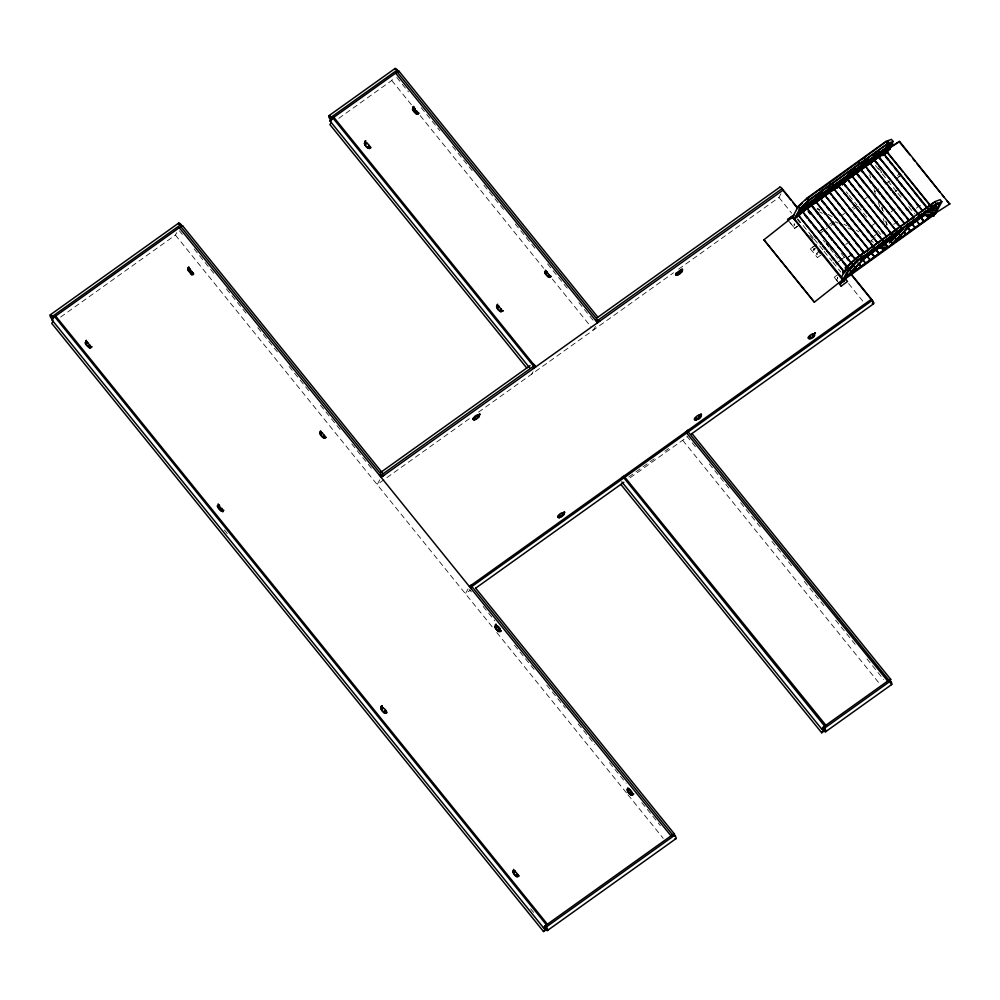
<?xml version="1.0" encoding="UTF-8"?>
<svg xmlns="http://www.w3.org/2000/svg" width="1000" height="1000" viewBox="0 0 1000 1000"><rect width="100%" height="100%" fill="white"/><g stroke="black" fill="none" stroke-linecap="round" stroke-linejoin="round"><path stroke-width="0.75" stroke-dasharray="5 3.75" d="M788.413 220.725L794.6 228.363L797.15 226.45M812.087 236.513L813.375 238.1M816.513 244.338L810.238 248.925L816.438 244.475M815.3 248.637L813.7 250.55L813.188 249.925L814.725 247.662M816.9 253.175L816.975 254.613L816.9 253.175L818.487 252.037M810.312 248.787L817.375 257.525M837.725 281.7L834.262 277.2L837.788 281.562M60.613 317.087L175.413 235.062L176.737 232.662M338.775 118.325L391.763 80.463L393.088 78.062M379.812 479.762L377.163 484.562L470.9 417.575M531.7 374.125L533.025 371.725M595.5 326.362L593.513 329.963L590.575 326.325M468.075 588.913L465.425 593.713L470.487 590.087M678.612 269.15L778.962 197.45L780.95 193.85M794.6 228.363L799.55 224.812M819.638 231.1L823.413 228.388M819.425 231.5L828.225 225.188M829.488 224.275L834.513 220.675M842.062 215.25L844.575 213.45M852.125 208.025L857.15 204.425M864.7 199L867.212 197.2M874.762 191.775L879.788 188.175M887.337 182.75L889.85 180.95M897.4 175.525L899.912 173.725M820.913 232.675L824.688 229.975M825.95 229.062L829.725 226.363M830.975 225.463L836.012 221.85M853.612 209.213L858.65 205.6M897.638 177.613L901.4 174.9M898.675 177.113L901.188 175.3M815.2 247.987L813.625 249.125L814.125 249.75M895.05 191.625L898.825 188.912M817.3 257.663L822.262 254.1M845.763 244.412L853.3 238.988M872.175 225.45L875.938 222.738M891.038 211.912L898.575 206.488M842.138 258.913L844.65 257.113M873.575 236.35L877.35 233.637M838.15 262.025L841.912 259.325M848.438 256.887L852.212 254.175M871.075 240.637L876.112 237.025M893.713 224.387L898.75 220.775M916.35 208.137L921.388 204.525M848.225 257.288L852 254.587M834.188 277.325L839.225 273.637M478.5 412.15L673.538 272.775M628.787 476.975L656.55 457.15M664.85 451.213L668.65 448.488M630.15 477.762L687.188 437M817.362 208.3L820.062 209.825M828.125 214.387L832.163 216.675M856.388 230.375L859.075 231.887M817.013 208.975L819.7 210.5M843.913 224.2L846.612 225.712M819.625 211.863L822.312 213.388M847.875 227.85L850.562 229.363M870.75 240.775L873.438 242.3M835.413 221.675L838.1 223.188M878.75 168.45L881.688 172.087M875.45 165.487L881.325 172.763M882.3 173.962L897 192.138M897.975 193.35L901.888 198.2M908.75 206.675L914.625 213.938M846.2 191.812L848.15 194.237M849.137 195.45L856.975 205.138M857.95 206.35L866.762 217.25M877.537 230.575L882.438 236.637M841.125 253.3L845.037 258.15M826.275 243.263L829.212 246.9M823.138 239.975L825.1 242.4M826.087 243.612L829.025 247.25M830.013 248.463L833.925 253.312M834.912 254.525L837.85 258.163M797.7 218.713L823.175 250.212M824.15 251.425L831.988 261.112M832.962 262.325L840.8 272.013M797.337 219.412L799.987 222.688M809.862 235.538L813.775 240.387M778.962 197.45L791.712 213.212M848.587 283.562L863.3 301.75M790.25 222.775L794.663 228.238M396.75 77.4L408.5 91.925M421.238 107.675L439.85 130.688M452.575 146.438L472.163 170.65M483.913 185.188L503.5 209.412M515.25 223.95L534.837 248.175M547.575 263.913L567.163 288.137M578.913 302.675L593.6 320.838M686.762 436.05L697.537 449.375M709.287 463.913L728.875 488.125M740.625 502.663L760.212 526.888M771.963 541.425L791.55 565.65M804.287 581.388L823.875 605.612M835.625 620.15L855.212 644.375M866.963 658.9L883.612 679.488M391.763 80.463L411.35 104.688M420.163 115.588L543.562 268.188M552.375 279.088L589.6 325.112M682.75 440.325L879.6 683.763M179.425 230.787L182.362 234.412M194.112 248.95L214.675 274.387M226.425 288.925L246.012 313.137M257.762 327.675L277.35 351.9M289.113 366.438L309.675 391.863M320.45 405.188L341.012 430.625M351.788 443.95L372.35 469.387M469.425 589.438L471.388 591.862M483.137 606.4L494.888 620.925M514.475 645.15L534.062 669.375M546.8 685.125L565.4 708.125M578.138 723.875L594.788 744.463M609.475 762.638L626.125 783.225M641.8 802.6L660.4 825.612M175.413 235.062L492.837 627.625M496.763 632.475L627.013 793.55M627.987 794.762L663.25 838.363M224.363 530.013L227.312 533.65M530.6 908.737L533.55 912.387M881.95 207.013L883.275 211.462M886.338 221.838L887.225 224.8M881.6 207.688L882.475 210.65M885.55 221.025L886.862 225.475M878.413 202.338L879.725 206.775M883.238 218.625L884.112 221.588M869.725 174.862L870.6 177.825M874.112 189.675L875.425 194.112M794.2 223.888L794.262 225.312L794.2 223.888M837.575 277.525L837.65 278.962L837.575 277.525"/><path stroke-width="1.5" d="M496.25 625.475C492.987 626.337 498.312 632.875 500.513 631.575C500.25 623.337 489.05 623.938 498.775 631.512M630.862 794.35C630.8 796.3 633.962 794.762 632.425 793.425C632.85 796.612 627.5 792.5 627.6 790.325L627.15 789.062L628.587 788.888M676.025 273.375C673.925 275.738 679.362 275.738 675.837 274.113C674.562 274.925 679.237 276.512 681.85 271.363M872.825 302.575L872.588 301.475M502.025 310.675C498.162 313.825 504.5 308.738 501.25 311.65C499.25 311.388 494.3 305.575 498.137 305.625C495.238 304.325 496.538 309.425 500.3 311.55M365.438 142.162C362.175 142.95 367.175 148.737 369.525 148.588C371.287 146.237 367.575 143.45 365.238 142.037M418.075 113.162L416.287 113.863L418.025 113.938L417.788 112.287L417.837 113.425M386.362 712.412C384.7 715.325 378.875 708.388 381.775 707.075M559.562 517.4C555.913 518.162 559.425 515.837 557.712 516.475C558.975 519.45 564.812 515.363 563.7 513.237C561.65 511.238 555.05 517.275 559.237 517.7M675.713 273.762L676.162 274.625L675.662 273.775M700.75 416.262C693.462 423.738 693.175 415.925 695.975 419.988M808.538 337.05C808.325 337.762 809.625 340.45 814.362 335.288C815 331.512 807.575 335.913 808.238 338.275C810.062 340.65 816.888 335.55 813.975 333.825M563.862 514.163L563.837 513.45M935.387 213.863L840.413 282.387L840.925 283.012L843.875 280.6M883.425 153.613L933.112 215.787L933.85 215.188L932.738 216.1L935.138 213.55M841.287 277.462L847.188 266.438L855.95 258.25L934.725 201.7L940.188 199.675L941.862 201.762L935.275 214.075C927.7 217.45 935.238 216.275 933.425 214.3M543.513 927.788L51.75 319.637L54.088 317.2L54.713 316.737L546.462 924.887L543.513 927.788L544.25 927.638M383.638 475.438L382.562 476.125L180.812 226.637L182.537 225.712L182.338 226.325M529.712 367.938L329.925 120.862L332.262 118.438L332.875 117.975L534.625 367.475L533.387 368.438M365.65 140.9L364.862 141.488L365.637 140.85M370.163 148.038L370.938 147.4L370.175 148.05M600 320.838L598.913 321.538L397.163 72.038L398.888 71.112L398.325 72.138M496.938 304.837L497.738 304.212M475.575 588.088L674.388 833.95L673.725 834.887M823.5 728.175L821.675 729.013L824.638 726.125L622.888 476.625L621.65 477.587M691.938 433.488L890.738 679.35L889.587 680.775M932.038 215.775L933.55 214.988L934.087 215.65L932.688 215.963M795.763 218.137L801.525 207.387L809.163 200.238L886.65 144.613L891.413 142.85L885.662 153.613L887.212 152.5L893.112 141.463L891.425 139.388L885.975 141.4L807.2 197.95L798.438 206.137L791.85 218.45L793.913 216.962M794.212 219.25L800.113 208.212L808.875 200.025L887.65 143.475L893.112 141.463M810.362 204.375L855.15 259.225M810.512 204.262L815.025 200.812L859.65 255.987M814.85 201.15L819.525 197.587L864.137 252.763M819.35 197.925L824.025 194.363L868.637 249.537M824 194.587L828.512 191.137L878.95 253.512L874.438 256.962L872.487 254.562M828.487 191.363L833.012 187.913L877.625 243.088M833.162 187.8L811.388 203.637M886.612 236.637L842 181.45L837.325 185.025L842.325 190.9M842 181.45L845.7 186.588M842.15 181.35L845.85 186.475M855.3 172.113L902.038 229.35M855.462 172L859.975 168.55L904.6 223.725M859.975 168.55L862.712 172.488M909.062 220.725L864.475 165.325L859.95 168.775L862.862 172.375M864.287 165.662L868.962 162.1L913.587 217.275M868.787 162.438L873.462 158.875L923.875 221.475M873.438 159.1L877.962 155.65L922.575 210.825M877.775 155.975L922.725 210.712M883.975 151.525L888.587 142.925M884.95 151.488L885.525 150.412L882.425 152.637L885.7 150.087M886.838 147.963L888.812 144.288M890.037 149.3L889.362 148.463L796.375 215.212L797.05 216.05L890.325 148.75L889.663 147.925L796.663 214.675L797.337 215.5L890.325 148.75M812.638 200.725L798.812 210.65L799.488 211.475L892.775 144.175L892.1 143.35L799.112 210.1L799.788 210.938L892.775 144.175M843.45 273.438L843.062 272.062L846.838 269.35M845.888 268.863L845.512 267.488L851.787 262.975M842.288 280.825L848.875 268.512L857.625 260.325L855.95 258.25M842.8 281.1L843.512 280.763M844.525 278.438L850.275 267.675L857.913 260.538L935.413 204.913L940.163 203.15L934.412 213.9L932.738 211.825L937.337 203.212L939.025 205.287M838.6 282.787L841.25 286.062L838.675 282.65M840.925 283.012L844.638 280.338L844.575 278.913L843.875 279.137L845.075 279.538L842.763 281.4L843.3 280.863M845.487 278.4L840.413 282.387M847.312 276.438L851.988 272.875L802.513 211.7M851.8 273.2L856.475 269.637L854.538 267.238M856.45 269.862L860.975 266.413L859.038 264.012M860.788 266.75L865.462 263.188L862.562 259.587M865.288 263.525L869.963 259.962L866.087 255.162M869.938 260.188L874.463 256.737L870.575 251.938M874.463 256.737L872.337 254.675M878.775 253.85L883.45 250.287L881.5 247.887M883.263 250.625L887.938 247.062L837.5 184.688M877.212 246.688L887.913 247.288L892.438 243.825M892.25 244.163L896.925 240.6L847.463 179.425M896.75 240.938L901.425 237.375L851.963 176.2M901.4 237.6L905.925 234.15L903.975 231.75M905.9 234.375L910.413 230.925L907.5 227.325M910.238 231.262L914.912 227.7L911.025 222.9M914.725 228.038L919.4 224.475L916.5 220.875M919.375 224.7L923.9 221.25M926.45 215.625L928.388 218.025L923.713 221.588L921.775 219.188M928.213 218.35L932.712 215.125M928.225 211.262L936.062 205.3L936.725 206.137L927.938 212.45M932.862 215.012L936.137 212.45L886.675 151.275M694.65 418.438C700.387 410.725 704.112 418.688 696.3 419.688M498.725 307.425C497.013 307.987 500.037 304.95 498.625 306.812M53.55 317.562L52.413 319.625L51.4 318.375A3.05 1.075 54.5 0 1 50.087 315.012A3.05 1.075 54.5 0 1 52.538 316.325L53.55 317.562L181.975 225.8L180.963 224.55A3.05 1.075 54.5 0 0 178.475 224.075M53.1 321L51.775 323.4L543.538 931.55L546.062 929.75M55.763 316.2L547.513 924.35M179.387 227.862L671.137 836.012M332.275 118.4L331.138 120.463L330.138 119.213A3.05 1.075 54.5 0 1 328.812 115.838A3.05 1.075 54.5 0 1 331.275 117.15L332.275 118.4L398.325 71.2L397.312 69.963A3.05 1.075 54.5 0 0 394.825 69.475M331.275 122.238L329.95 124.637L526.8 368.075M333.925 117.425L535.675 366.925M395.737 73.263L597.487 322.762M381.138 477.362L782.938 190.25M469.4 586.512L871.2 299.4L851.587 275.138M623.938 476.087L825.875 725.238M685.75 431.912L887.688 681.062M545.3 925.725L544.175 927.775L545.175 929.025A3.05 1.075 54.5 0 0 547.638 930.337A3.05 1.075 54.5 0 0 546.312 926.963L545.3 925.725L673.725 833.95L674.737 835.2A3.05 1.075 54.5 0 1 676.137 838A3.05 1.075 54.5 0 1 675.1 838.612M543.538 931.55L545.938 927.3L546.75 929.237L545.325 928.413M823.475 726.95L822.337 729.013L823.35 730.263A3.05 1.075 54.5 0 0 825.812 731.562A3.05 1.075 54.5 0 0 824.488 728.2L823.475 726.95L889.525 679.762L890.525 681A3.05 1.075 54.5 0 1 891.312 684.575M620.938 484.5L821.7 732.788L824.1 728.538L824.912 730.462L823.5 729.638M188.012 268.812L191.637 274.4L192.887 274.438L193.1 273.163L192.838 274.237L191.462 274.012L191.663 274.725L193.2 274.587L193.025 273.075M473.312 418.263C473.25 423.762 485.363 411.15 474.787 419.688C470.238 420.65 475.775 414.35 477.95 414.925M479.137 416.538L479.1 415.35L477.713 415.05M473.488 418.15L473.35 419.45L474.562 419.812M559.462 517.575L563.975 514.475M842.663 281.337L843.787 280.425L842.9 281.225M932.725 216.038L933.263 215.362M844.112 281.012L843.438 281.5L843.7 280.587M933.438 215.525L933.112 215.475M680.362 271.262L680.238 270.338L675.763 273.538M700.675 415.487L699.137 415.238M890.325 147.525L899.562 141.412L949.7 204.163L946.787 200.562M932.788 214.725L932.775 215.987M792.725 217.625L792.025 218.363M801.287 208.812L810.7 198.962M819.8 190L884.975 142.537L888.538 141.213M796.688 217.475L821.787 191.175M798.487 216.188L803.713 210.712M805.8 208.512L813.125 200.85M815.212 198.663L823.575 189.887M859.4 162.963L840.588 182.675L842.262 184.762L849.287 178M863.587 158.575L865.675 156.387M846.55 177.013L854.925 168.25M842.262 184.762L867.362 158.463M851.375 175.8L869.15 157.175M847.938 271.312L862.575 255.975M866.762 251.588L868.85 249.4M849.725 270.025L852.862 266.737M845.438 277.775L870.525 251.475M847.225 276.488L872.325 250.2M843.637 280.65L843.763 281.375L842.812 281.35L843.575 281.35M889.325 242.987L908.15 223.263M912.325 218.875L914.425 216.688L856.237 258.463L848.587 265.6M891.125 241.7L896.35 236.225M899.488 232.938L902.625 229.65M891.012 245.062L916.1 218.762M892.8 243.775L917.887 217.488M933.075 216.363L934.087 215.65M189.838 270.475L189.075 270.375L189.5 269.8M416.825 112.513L416.062 112.4L416.5 111.838M501.1 630.938L501.112 631.125M823.413 727.387L822.8 728.138L823.462 727.9M677.15 275.25L681.825 271.863L680.938 270.225M694.912 418.275L694.5 419.9L696.213 419.862M799.837 205.3L802.025 203.263M805.3 200.2L820.1 189.1M86.312 340.588L85.712 340.938L86.487 340.325M193.675 274.025L193.787 273.938M218.075 503.988L218.175 503.9M325.988 437.388C324.025 441.15 316.85 430.737 321.125 431.775M513.675 869.35L513.688 869.538M808.512 337.325L808.85 338.438L810.1 338.488M332.287 118.7L331.438 119.913M320.462 430.825L320.688 430.838M545.288 270.175L545.413 270.275M518.862 875.975L519.087 876M627.875 787.738L627.9 787.925M950 203.787L935.962 212.8L842.975 279.55L814.362 302.175L763.925 239.8L792.525 217.175L842.588 279.9M325.875 437.475C325.1 435.988 325.012 437.688 323.537 437.863M386.887 712.55L386.9 712.738M815.15 198.912L859.137 167.35M861.65 165.538L891.812 143.887L892.487 144.725M793.812 215.05L787.537 219.638L793.737 215.188M836.513 185.6L842.8 181.088M855.362 172.062L877.987 155.825M916.213 215.4L918.275 213.925M919.312 213.175L933.725 202.825M845.225 268.025L848.988 265.325M854.975 262L861.263 257.488M870.062 251.175L873.825 248.475M880.113 243.962L891.425 235.837M893.938 234.037L901.475 228.625M919.075 216L921.587 214.188M924.1 212.387L926.612 210.588M929.125 208.775L935.413 204.275M855.95 261.65L936.413 203.775L941.862 201.762M866.938 254.913L877 247.7M879.513 245.9L902.125 229.662M910.925 223.35L923.487 214.325M926 212.525L936.062 205.3M842.775 272.6L846.538 269.9M870.425 252.763L876.7 248.25M880.475 245.538L903.088 229.3M911.888 222.987L914.4 221.188M916.912 219.375L921.95 215.775M848.763 269.288L853.787 265.675M861.325 260.262L878.925 247.638M881.438 245.825L899.025 233.2M909.087 225.975L925.425 214.25M848.475 269.825L852.237 267.125M861.038 260.8L879.887 247.275M882.4 245.475L897.487 234.65M905.025 229.237L925.125 214.8M928.9 212.087L935.188 207.575M847.487 276.1L843.15 279.212L792.712 216.838M842.525 281.087L844.375 279.762M841.25 286.062L847.525 281.475L844.875 278.2M50.3 314.825L178.713 223.062M329.025 115.65L395.075 68.463M52.538 316.325L180.963 224.55M331.275 117.15L397.312 69.963M380.6 472.463L530.075 365.65M596.962 317.85L779.862 187.162M797.837 208.1L782.113 188.65L596.663 321.163A3.05 1.075 54.5 0 0 595.65 320.138M850.788 273.587L872.4 300.3L470.6 587.413A3.05 1.075 54.5 0 1 471.463 588.725M475.513 588.25L623.812 482.287M690.987 434.288L873.512 303.863M546.312 926.963L674.737 835.2M824.488 728.2L890.525 681M821.7 732.788L825.487 730.075M547.425 930.525L675.85 838.763M825.6 731.75L891.637 684.562M889.35 147.963L899.562 141.412M931.475 215.725L932.375 216.025M223.2 510.838L223.863 510.225M688.263 430L687.175 430.688L888.925 680.188L890.738 679.35M471.9 584.6L470.825 585.288L672.562 834.788L674.388 833.95M418.212 113.162C409.575 104.25 418.837 111.512 413.587 107.7M321.463 433.15L321.3 433.888L321.975 433.512M680.763 270.15L679.9 272.087L680.2 271.312M413.25 107.875C411.3 109.7 415.4 114.4 417.713 113.787M365.188 142.213C362.512 144.162 370.175 151.188 369.787 146.775M320.5 431.863C317.838 433.812 325.5 440.838 325.112 436.425M699.087 415.3L700.212 415.138M513.6 870.475C511.637 872.362 515.725 875.875 517.587 876.575C519.15 876.413 517.725 873.7 518.575 876.038C515.938 879.812 510.075 868.538 514.475 870.537M188.337 268.675L189.7 268.913L188.762 268.35M330.662 120.725L330.025 120.95M52.488 319.488L51.75 319.637M842.987 281.075L842.425 280.45M548.462 275.175L548.3 275.925L548.975 275.538M680.4 270.3L681.838 271.1M813.188 333.825L814.1 333.75M413.5 107.812L412.475 109.1L416.287 113.863M188.675 268.463C187.95 270.963 186.737 268.725 188.938 268.475M86.275 341.637C82.65 344.175 91.875 349.85 90.787 346.8C87.325 347.675 91.525 349.075 90.638 346.25M513.975 870.462L512.987 871.95M381.3 708.587C379.137 704 387.925 710.7 386.488 712.425M627.6 790.325L630.85 794.862M179.5 224.25L180.15 224.5M221.363 509C221.025 511.438 222.525 506.725 221.637 508.975M496.812 626.8C496.438 629.212 498.05 624.575 497.088 626.775M498.988 629.487C498.275 631.487 500.412 627.325 499.263 629.462M384.95 711.012C386.35 708.925 383.65 713.238 385.075 711.263M629.288 790.15C629.85 787.825 627.863 792.337 629.113 790.225M517.125 874.412C515.85 876.787 518.188 872.325 517.025 874.362M412.625 109.35L413.162 108.025L414.45 108.225M364.562 143.688L365.1 142.375L366.262 142.475M545.85 271.163C542.688 273.05 546.237 271.55 546.2 271.275M496.65 307.038L497.887 305.562M86.55 341.637C83.025 343.537 87.65 342.038 86.65 341.6M319.875 433.338L321.125 431.863M217.488 506.512C230.475 520.887 215.812 500.7 219.075 506.312C221.4 503.825 214.225 507.325 218.888 505.062M320.55 431.688L321.512 432.025M628.337 788.812C625.025 789.587 630.163 796.137 632.463 794.613C633.413 792.688 628 786.363 627.463 790.1M500.475 630.3C499.812 629.388 496.175 623.025 495.387 626.763M875.413 151.762L883.062 152.188M874.038 153.675L884.737 154.275L882.95 155.55L872.25 154.95M829.837 184.475L837.487 184.9M828.462 186.388L839.163 186.988M826.675 187.662L837.375 188.263M924.163 212.062L931.8 212.488L933.487 214.575L922.775 213.975M933.625 215.263L933.438 216M920.987 215.263L931.688 215.863M878.587 244.775L886.225 245.212M875.413 247.975L886.125 248.575M500.725 309.6C499.525 311.762 501.962 307.337 500.688 309.438M191.95 272.462C193.225 270.637 190.413 274.475 191.85 272.413M89.45 345.575C90.812 343.475 88.125 347.788 89.575 345.812M562.513 513.875C563.688 511.925 561.075 516 562.413 513.825M546.112 271.238C541.362 271.887 550.95 279.788 550.075 276.087C547.05 277.325 550.413 278.587 549.938 275.775M478.413 414.95C480.138 415.887 479.175 417.488 478.612 415.05M86.363 341.525L87.238 342.038M563.475 512.85L562.337 513L563.725 512.987M381.863 706.963L382.537 707.3M890.462 683.288L890.512 681.825M681.625 272.05L681.375 270.45M814.412 335.562L814.15 333.975M700.525 416.95L700.325 415.337M563.775 514.663L563.775 513.237M414.6 109.125L414.05 109.9L414.538 109.237M677.537 273.212C676.85 275.512 678.4 270.738 677.725 273.35M368.713 146.15C367.562 148.463 369.65 144.05 368.612 146.1M699.15 416.112C700.15 413.938 698.325 418.45 699.087 416.213M475.175 417.887C476 415.588 474.188 420.225 475.012 417.938M559.688 515.825C558.938 518.175 560.675 513.462 559.85 515.775M219.125 505.2C214.963 504.462 220.238 512.562 222.75 510.775C223.663 508.413 221.9 511.562 221.137 511.025M189.625 268.875L193.15 273.3M514.812 870.825L518.337 875.263L516.638 876.475M396.512 69.9L397.175 70.575M628.688 788.925L632.55 793.65M382.738 707.487L381.438 707.288L381.175 708.375M384.562 713.125L386.3 713.188L386.062 711.55L386.112 712.688L384.562 713.125L380.9 708.6M498.775 631.013L500.15 631.237L500.412 630.15M899.262 141.788L909.938 154.987M912.837 158.588L914.788 160.987M916.725 163.388L940 192.175M941.938 194.575L943.875 196.962M885.975 141.4L887.65 143.475M934.725 201.7L936.413 203.775M935.763 205.85L936.438 206.675M886.425 146.95L888.112 149.037M935.175 207.25L936.862 209.325M886.137 147.5L887.812 149.575M934.887 207.787L936.575 209.875M887.463 152.812L902.987 172.013M904.925 174.412L932.075 208M883.575 153.512L933.037 214.688M886.15 157.55L888.088 159.95M890.025 162.35L891.975 164.75M894.875 168.35L896.825 170.75M898.763 173.15L900.7 175.55M915.25 193.538L917.188 195.938M920.1 199.537L922.038 201.938M926.612 215.512L928.55 217.913M877.938 155.875L880.837 159.462M891.513 172.662L893.45 175.062M897.325 179.862L895.387 177.463L897.175 179.975M899.275 182.262L902.175 185.863M904.125 188.25L906.062 190.65M916.725 203.85L918.675 206.25M878.75 157.175L880.688 159.575M899.112 182.375L902.025 185.963M916.575 203.962L918.512 206.363M873.612 158.763L924.05 221.137M875.225 161.6L877.163 164M879.1 166.4L881.038 168.8M883.95 172.4L885.888 174.8M900.438 192.787L902.375 195.188M909.175 203.588L911.112 205.987M913.05 208.388L914.987 210.787M869.125 161.988L913.737 217.162M916.65 220.763L919.562 224.363M884.463 181.513L886.4 183.912M889.312 187.512L891.25 189.913M893.188 192.312L895.125 194.713M897.075 197.113L899.013 199.513M905.8 207.9L907.738 210.3M884.3 181.625L886.25 184.025M889.15 187.625L891.1 190.025M893.037 192.425L894.975 194.825M905.65 208.012L907.588 210.413M864.625 165.212L909.25 220.387M912.15 223.988L915.062 227.587M868.175 170.463L871.087 174.062M873.025 176.45L874.963 178.85M885.625 192.05L887.575 194.45M889.513 196.85L891.45 199.25M898.238 207.638L900.175 210.037M902.125 212.438L904.062 214.838M906.975 218.438L908.913 220.837M860.138 168.438L904.75 223.612M907.663 227.213L910.575 230.812M869.65 180.775L871.587 183.175M873.538 185.562L875.475 187.963M878.388 191.562L880.325 193.962M882.262 196.363L884.2 198.762M886.137 201.163L888.075 203.562M890.025 205.963L892.925 209.562M907.475 227.55L909.425 229.95M869.5 180.888L871.438 183.275M873.375 185.675L875.312 188.075M878.225 191.675L880.163 194.075M882.113 196.475L884.05 198.875M890.837 207.275L892.775 209.675M907.325 227.662L909.262 230.062M855.638 171.663L902.2 229.237M904.137 231.637L906.075 234.037M857.237 174.513L859.188 176.912M862.087 180.512L864.038 182.913M874.7 196.1L876.637 198.5M887.312 211.7L889.25 214.1M891.188 216.5L897.975 224.887M852.113 176.088L898.675 233.663M858.725 184.825L860.662 187.225M867.45 195.625L869.388 198.025M871.338 200.413L873.275 202.812M875.212 205.212L882 213.612M896.55 231.6L898.487 234M858.562 184.938L860.512 187.338M871.175 200.525L873.112 202.925M875.062 205.325L877.962 208.925M879.912 211.325L881.85 213.725M847.613 179.312L897.087 240.487M847.438 179.65L849.375 182.05M851.162 184.562L853.263 186.85M855.037 189.363L857.138 191.65M859.075 194.05L861.988 197.65M876.538 215.637L878.475 218.038M880.263 220.55L883.325 224.037M885.113 226.55L887.2 228.837M889.15 231.238L891.087 233.637M893.025 236.025L894.963 238.425M843.125 182.55L886.775 236.525M888.713 238.925L891.625 242.525M888.55 239.037L891.462 242.625M856.525 199.675L858.462 202.075M860.4 204.475L862.337 206.875M864.287 209.275L867.188 212.862M869.137 215.263L871.075 217.662M881.737 230.863L883.675 233.263M860.25 204.587L862.188 206.988M864.125 209.375L867.038 212.975M881.587 230.975L883.525 233.375M837.663 184.575L888.1 246.95M844.112 193.412L846.213 195.7M848.15 198.1L851.062 201.7M865.45 219.8L867.55 222.087M870.462 225.688L872.4 228.088M874.188 230.6L876.275 232.887M878.062 235.4L880.163 237.688M885.825 245L887.913 247.288M834.137 189L877.788 242.975M881.663 247.775L883.6 250.175M849.475 208.525L851.413 210.925M854.325 214.525L856.263 216.925M860.138 221.725L858.2 219.325L859.987 221.838M862.087 224.125L864.025 226.513M866.938 230.113L868.875 232.512M870.812 234.913L872.75 237.312M849.312 208.637L851.263 211.038M854.163 214.638L856.112 217.037M866.775 230.225L868.713 232.625M870.662 235.025L872.6 237.425M828.675 191.025L879.112 253.4M829.3 192.675L831.4 194.963M833.188 197.475L836.25 200.963M838.037 203.463L840.125 205.75M842.075 208.15L844.013 210.55M850.638 219.062L852.738 221.35M854.525 223.863L856.612 226.15M863.25 234.65L865.35 236.938M867.138 239.45L869.225 241.737M871.162 244.137L873.112 246.537M876.012 250.138L877.962 252.537M824.175 194.25L868.787 249.425M870.738 251.825L874.613 256.625M834.663 207.787L836.6 210.175M838.55 212.575L840.487 214.975M843.4 218.575L845.337 220.975M847.275 223.375L849.212 225.775M851.15 228.175L853.088 230.575M855.037 232.975L857.938 236.575M834.513 207.887L836.45 210.287M838.388 212.688L840.325 215.087M843.238 218.688L845.175 221.088M847.113 223.487L849.062 225.888M855.85 234.288L857.788 236.675M819.675 197.475L864.3 252.65M866.237 255.05L870.113 259.85M822.412 201.412L825.325 205.012M827.262 207.413L829.2 209.812M831.137 212.213L833.075 214.613M835.025 217L836.963 219.4M839.875 223L841.812 225.4M852.475 238.6L854.412 241M856.363 243.4L859.262 246.988M861.213 249.387L863.15 251.788M822.25 201.525L824.2 203.925M827.1 207.525L829.05 209.925M839.712 223.113L841.65 225.512M856.2 243.5L858.138 245.9M861.05 249.5L862.987 251.9M815.188 200.7L860.775 257.075M862.712 259.475L865.625 263.075M823.737 211.838L825.675 214.237M832.463 222.625L834.4 225.025M836.35 227.425L838.288 229.825M840.225 232.225L843.138 235.825M845.075 238.225L847.013 240.625M823.575 211.95L825.525 214.35M836.188 227.537L838.125 229.938M840.075 232.338L842.975 235.938M807.2 197.95L808.875 200.025M810.688 203.925L855.312 259.113M859.188 263.9L861.125 266.3M812.45 206.663L814.388 209.062M816.325 211.462L818.275 213.863M820.212 216.262L822.15 218.663M824.087 221.062L827 224.662M841.55 242.65L843.487 245.05M845.425 247.45L848.337 251.05M850.275 253.45L852.212 255.85M858.037 263.038L859.975 265.438M816.175 211.575L818.112 213.975M820.05 216.375L822 218.775M824.9 222.375L826.85 224.775M845.275 247.562L847.212 249.963M850.125 253.562L852.062 255.963M807.163 208.35L851.787 263.538M854.688 267.137L856.637 269.525M807.013 208.463L851.625 263.65M808.925 211.088L810.863 213.487M821.538 226.688L823.475 229.088M825.413 231.488L827.35 233.888M829.3 236.275L832.2 239.875M834.15 242.275L836.087 244.675M838.025 247.075L839.963 249.475M846.75 257.875L848.688 260.275M808.775 211.2L810.713 213.6M825.263 231.6L827.2 233.988M829.137 236.388L832.05 239.988M846.6 257.987L848.538 260.387M808.175 211.45L810.138 213.863M798.438 206.137L800.113 208.212M847.188 266.438L848.875 268.512M802.675 211.588L852.138 272.762M805.4 215.512L807.337 217.913M809.287 220.312L811.225 222.712M813.162 225.113L816.075 228.713M830.625 246.7L832.562 249.1M839.35 257.5L841.287 259.9M843.225 262.3L845.175 264.7M848.075 268.3L850.013 270.7M805.25 215.625L807.188 218.025M809.125 220.425L811.062 222.825M813.975 226.425L815.913 228.825M830.462 246.812L832.4 249.213M839.2 257.613L841.137 260.012M843.075 262.413L845.013 264.812M783.913 191.462L790.775 199.95M792.738 202.375L797.65 208.438M845.512 267.488L846.188 268.312M798.175 214.812L844.737 272.387M798.025 214.925L844.575 272.5M814.488 235.538L816.425 237.938M819.338 241.537L821.275 243.938M823.213 246.337L825.15 248.738M827.1 251.125L829.038 253.525M831.95 257.125L833.888 259.525M835.825 261.925L837.763 264.325M814.325 235.65L816.275 238.05M819.175 241.65L821.125 244.05M823.062 246.438L825 248.837M831.787 257.238L833.725 259.637M835.675 262.038L837.613 264.438M843.062 272.062L843.737 272.887M818.15 250.637L820.088 253.038M398.988 71.2L597.788 317.062M546.4 271.475L550.062 276M544.7 272.688L548.362 277.213M498.35 305.812L502 310.338M621.888 481.938L821.675 729.013M182.625 225.8L382.413 472.875M495.363 627L498.95 631.4L500.562 630.55M322.5 433.263L325.238 436.65M187.8 270L191.462 274.525M87.1 341.95L90.763 346.475M85.4 343.162L89.062 347.688M674.362 835.537L674.925 836.375M814.362 302.175L763.925 239.8M369.938 147.088L368.225 148.212M872.4 300.3A3.05 1.075 54.5 0 1 873.8 303.325A3.05 1.075 54.5 0 1 872.275 303.4M379.288 474.738A3.05 1.075 54.5 0 1 380.312 475.763L534.85 365.337A3.05 1.075 54.5 0 0 533.825 364.312M779.65 187.35A3.05 1.075 54.5 0 1 782.113 188.65M86.662 343.225C87.15 344.237 88.65 340.875 86.662 343.225M189.513 269.225L190.338 269.562L189.513 269.225M365.825 143.75C366.287 144.85 367.825 141.263 365.825 143.75M321.587 432.575L322.413 432.9L321.587 432.575M323.3 436.075C323.762 437.075 325.337 433.762 323.3 436.075M416.5 111.263L417.337 111.587L416.5 111.263M382.163 708.662C382.663 709.712 384.188 706.425 382.212 708.562M477.113 416.25C477.562 417.287 479.2 413.938 477.113 416.25M545.962 272.75L546.788 273.075L545.962 272.75M546.413 271.925L547.188 272.35L546.462 271.825M548.587 274.6L549.362 275.025L548.638 274.513M514.237 872C514.688 873 516.263 869.688 514.237 872M695.875 418.338C696.438 419.625 697.788 415.725 695.925 418.237M630.612 793.075C631.175 794.175 632.587 790.65 630.612 793.075M809.762 336.95C810.337 338.2 811.688 334.3 809.762 336.95M812.412 335.05C813.025 336.3 814.338 332.413 812.412 335.05M50.975 316.112L51.788 318.05L52.4 316.938L50.975 316.112M329.7 116.938L330.513 118.875L331.125 117.775L329.7 116.938M479.538 413.9L480.125 414.7L479.575 413.862M564.212 511.788L564.812 512.6L564.25 511.75M682.062 269.175L682.663 269.988L682.1 269.15M700.95 414.075L701.55 414.888L700.987 414.038M814.85 332.688L815.438 333.5L814.875 332.663M91.013 347.475L91.8 346.887L91.013 347.475M188.113 267.762L188.888 267.175L188.113 267.762M412.938 107.112L413.713 106.525L412.938 107.112M418.225 113.663L419.012 113.075L418.325 113.537M502.25 311.35L503.038 310.763L502.25 311.35M381.213 706.375L382 705.788L381.213 706.375M550.312 277L551.1 276.413L550.312 277M495.425 624.763L496.2 624.175L495.525 624.637M632.8 794.65L633.587 794.062L632.8 794.65"/></g></svg>
